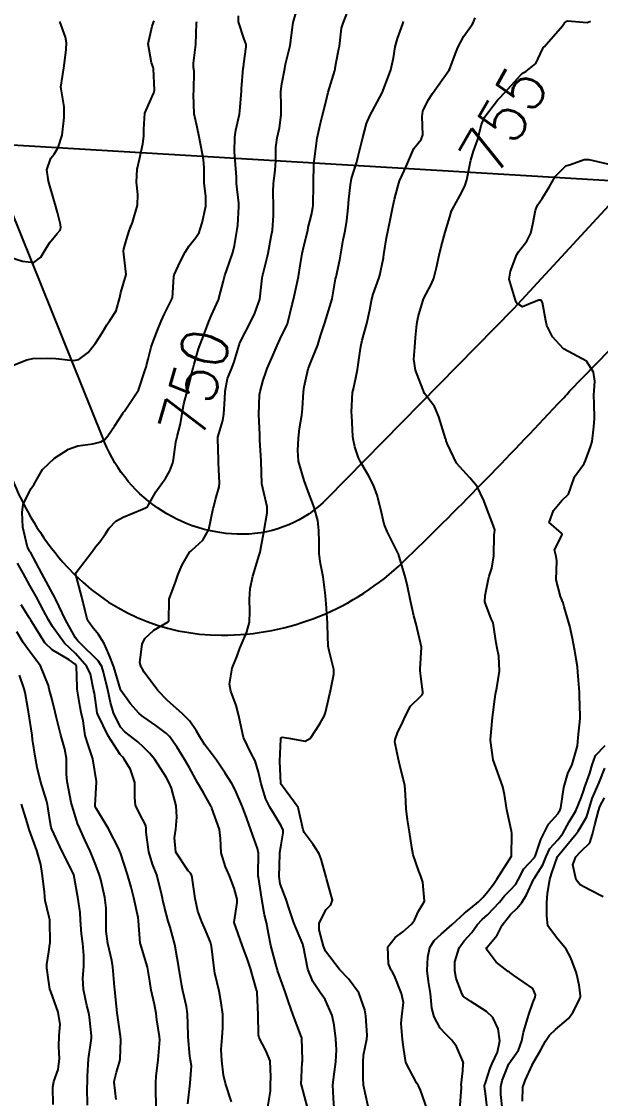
# Model space of a CAD drawing. Header units: metres. Extents: x 298520 to 308411, y 7433745 to 7450750.
# Drawn here: x 302910.7 to 302960.9, y 7441090.7 to 7441184 of the extents above; entities that cross this region are included whole.
import ezdxf
from ezdxf.enums import TextEntityAlignment as Align

# ---------------------------------------------------------------- set-up
doc = ezdxf.new("R2010")
doc.units = ezdxf.units.M
doc.header["$LTSCALE"] = 10
doc.linetypes.add('CONTINUO', pattern=[0])
for name, color, linetype in [('Cotas', 45, 'Continuous'), ('Curvas de Nivel 1m', 11, 'Continuous'), ('Curvas de Nivel 5m', 15, 'Continuous'), ('TEXTO', 45, 'Continuous'), ('Vias Primárias', 230, 'Continuous')]:
    doc.layers.add(name, color=color, linetype=linetype)
doc.styles.add('Style-STANDARD', font='STANDARD.shx')

msp = doc.modelspace()

# ---------------------------------------------------------------- linework, layer by layer
at = {"layer": 'Curvas de Nivel 1m', "flags": 128}
for points, elevation in [([(302935.535, 7441089.914), (302934.993, 7441091.879), (302934.987, 7441091.92), (302935.074, 7441093.826), (302935.083, 7441093.919), (302935.088, 7441094.022), (302935.036, 7441095.92), (302935.029, 7441095.946), (302935.004, 7441096.008), (302934.29, 7441097.927), (302933.879, 7441099.092), (302933.585, 7441099.935), (302933.067, 7441101.39), (302932.931, 7441101.802), (302932.894, 7441101.943), (302932.809, 7441102.212), (302932.338, 7441103.951), (302932.153, 7441104.994), (302931.957, 7441105.957), (302931.792, 7441106.623), (302931.553, 7441107.964), (302931.261, 7441109.88), (302931.247, 7441109.969), (302931.247, 7441110.042), (302931.265, 7441111.969), (302931.199, 7441112.361), (302930.601, 7441113.976), (302930.258, 7441114.954), (302929.88, 7441115.984), (302929.257, 7441117.437), (302928.966, 7441117.993), (302928.395, 7441118.88), (302927.629, 7441120.007), (302927.297, 7441120.467), (302926.633, 7441121.347), (302926.177, 7441122.027), (302925.87, 7441122.583), (302925.326, 7441123.384), (302924.674, 7441124.047), (302923.35, 7441125.226), (302922.556, 7441126.068), (302921.379, 7441127.655), (302921.209, 7441127.91), (302921.115, 7441128.084), (302921.003, 7441128.471), (302921.182, 7441130.083), (302921.418, 7441130.557), (302922.205, 7441131.292), (302923.432, 7441132), (302923.47, 7441132.022), (302923.497, 7441132.059), (302923.531, 7441133.98), (302923.552, 7441134.059), (302924.075, 7441135.453), (302924.287, 7441136.052), (302924.641, 7441136.899), (302925.307, 7441138.042), (302925.404, 7441138.142), (302925.506, 7441138.217), (302926.458, 7441139.087), (302926.959, 7441140.019), (302927.354, 7441141.816), (302927.393, 7441142.012), (302927.559, 7441142.594), (302927.871, 7441143.706), (302927.902, 7441144.007), (302927.819, 7441145.788), (302927.807, 7441146.008), (302927.743, 7441147.888), (302927.762, 7441148.009), (302928.194, 7441149.455), (302928.281, 7441150.004), (302928.348, 7441151.322), (302928.385, 7441152.003), (302928.594, 7441153.091), (302928.963, 7441153.997), (302929.177, 7441154.519), (302929.6, 7441155.991), (302929.632, 7441156.083), (302929.726, 7441156.307), (302930.572, 7441157.978), (302930.972, 7441158.754), (302931.39, 7441159.966), (302931.597, 7441161.769), (302931.623, 7441161.963), (302931.8, 7441162.657), (302932.069, 7441163.698), (302932.121, 7441163.957), (302932.384, 7441165.405), (302932.476, 7441165.954), (302932.582, 7441167.226), (302932.584, 7441167.953), (302932.542, 7441169.288), (302932.569, 7441169.953), (302932.712, 7441171.14), (302932.764, 7441171.951), (302932.781, 7441173.095), (302932.892, 7441173.95), (302933.086, 7441174.809), (302933.244, 7441175.947), (302933.231, 7441176.686), (302933.218, 7441177.948), (302933.311, 7441178.626), (302933.548, 7441179.945), (302933.619, 7441180.334), (302934.033, 7441181.94), (302934.255, 7441183.734), (302934.288, 7441183.938), (302934.679, 7441185.329)], 751), ([(302937.834, 7441089.886), (302937.78, 7441090.726), (302937.725, 7441091.888), (302937.852, 7441093.004), (302937.978, 7441093.885), (302938.025, 7441094.916), (302937.965, 7441095.88), (302937.83, 7441097.067), (302937.656, 7441097.884), (302937.044, 7441099.266), (302936.619, 7441099.897), (302935.986, 7441100.83), (302935.559, 7441101.913), (302935.178, 7441103.842), (302935.157, 7441103.919), (302935.143, 7441103.959), (302935.104, 7441104.066), (302934.344, 7441105.928), (302933.922, 7441107.145), (302933.681, 7441107.935), (302933.163, 7441109.292), (302933.059, 7441109.942), (302933.118, 7441111.866), (302933.116, 7441111.941), (302933.113, 7441112.022), (302933.201, 7441112.501), (302933.425, 7441113.733), (302933.399, 7441113.938), (302933.227, 7441114.321), (302932.622, 7441115.335), (302932.265, 7441115.955), (302931.925, 7441116.636), (302931.493, 7441117.967), (302931.278, 7441118.987), (302930.986, 7441119.973), (302930.625, 7441120.651), (302929.988, 7441121.983), (302929.592, 7441123.726), (302929.556, 7441123.988), (302929.344, 7441124.742), (302928.884, 7441125.995), (302928.765, 7441126.6), (302928.986, 7441127.994), (302929.103, 7441128.277), (302929.398, 7441128.968), (302929.668, 7441129.728), (302929.772, 7441129.986), (302930.274, 7441131.132), (302930.499, 7441131.979), (302930.521, 7441132.9), (302930.491, 7441133.98), (302930.566, 7441134.88), (302930.787, 7441135.97), (302931.326, 7441137.788), (302931.387, 7441137.962), (302931.412, 7441138.053), (302931.512, 7441138.534), (302931.727, 7441139.761), (302931.764, 7441139.958), (302932.04, 7441141.463), (302932.027, 7441141.955), (302931.573, 7441143.96), (302931.5, 7441145.962), (302931.395, 7441147.738), (302931.391, 7441147.963), (302931.385, 7441148.206), (302931.293, 7441149.965), (302931.368, 7441151.662), (302931.417, 7441151.964), (302931.683, 7441152.932), (302931.941, 7441153.707), (302932.04, 7441153.957), (302932.535, 7441155.128), (302932.884, 7441155.948), (302933.157, 7441156.517), (302933.741, 7441157.724), (302933.808, 7441157.873), (302933.83, 7441157.939), (302934.201, 7441159.501), (302934.311, 7441159.935), (302934.583, 7441161.13), (302934.739, 7441161.931), (302934.885, 7441162.847), (302935.062, 7441163.928), (302935.206, 7441164.543), (302935.538, 7441165.923), (302935.593, 7441166.175), (302935.857, 7441167.282), (302935.999, 7441167.918), (302936.015, 7441168.068), (302936.036, 7441169.918), (302936.075, 7441171.753), (302936.088, 7441171.917), (302936.119, 7441172.121), (302936.37, 7441173.913), (302936.645, 7441175.217), (302936.823, 7441175.907), (302937.101, 7441177.03), (302937.325, 7441177.9), (302937.879, 7441179.769), (302937.907, 7441179.891), (302937.923, 7441179.973), (302938.011, 7441180.46), (302938.249, 7441181.668), (302938.283, 7441181.887), (302938.479, 7441183.456), (302938.613, 7441183.884), (302939.022, 7441184.927)], 752), ([(302909.806, 7441163.564), (302910.832, 7441163.243), (302911.802, 7441163.143), (302912.404, 7441163.597), (302912.761, 7441164.191), (302913.163, 7441164.847), (302913.835, 7441165.649), (302914.072, 7441165.944), (302914.134, 7441166.176), (302914.109, 7441166.44), (302913.856, 7441167.484), (302913.663, 7441168.182), (302913.575, 7441168.475), (302913.068, 7441170.188), (302912.936, 7441171.156), (302913.273, 7441172.186), (302913.567, 7441172.533), (302913.922, 7441173.094), (302914.258, 7441174.175), (302914.43, 7441175.699), (302914.438, 7441176.173), (302914.418, 7441176.624), (302914.158, 7441178.177), (302914.151, 7441178.343), (302914.419, 7441180.174), (302914.607, 7441181.588), (302914.627, 7441182.171), (302914.544, 7441182.679), (302914.051, 7441184.021)], 747), ([(302909.952, 7441154.226), (302911.189, 7441154.719), (302911.702, 7441154.818), (302913.027, 7441154.863), (302913.703, 7441154.82), (302915.23, 7441154.635), (302915.701, 7441154.726), (302916.507, 7441155.352), (302917.149, 7441156.139), (302917.732, 7441157.036), (302918.129, 7441157.736), (302918.403, 7441158.123), (302918.933, 7441158.941), (302919.254, 7441160.115), (302919.342, 7441160.55), (302919.793, 7441162.11), (302919.581, 7441164.112), (302919.595, 7441164.334), (302919.828, 7441165.147), (302920.061, 7441165.885), (302920.145, 7441166.105), (302920.345, 7441166.6), (302920.785, 7441168.096), (302920.814, 7441169.037), (302920.705, 7441170.098), (302920.755, 7441171.242), (302920.967, 7441172.094), (302921.255, 7441173.419), (302921.342, 7441174.089), (302921.341, 7441174.69), (302921.436, 7441176.088), (302921.975, 7441177.318), (302922.217, 7441177.841), (302922.255, 7441178.077), (302922.166, 7441179.914), (302922.136, 7441180.079), (302922.008, 7441180.447), (302921.723, 7441182.085), (302922.048, 7441183.621), (302922.182, 7441183.949), (302922.22, 7441184.078)], 748), ([(302928.937, 7441090.399), (302928.413, 7441091.995), (302928.247, 7441092.714), (302928.094, 7441093.999), (302928.048, 7441094.944), (302928.114, 7441095.999), (302928.191, 7441096.819), (302928.17, 7441097.999), (302928.048, 7441098.99), (302927.876, 7441100.002), (302927.503, 7441101.571), (302927.419, 7441102.007), (302927.213, 7441103.897), (302927.185, 7441104.009), (302927.105, 7441104.235), (302926.595, 7441105.495), (302926.365, 7441106.021), (302926.029, 7441106.924), (302925.786, 7441108.03), (302925.557, 7441109.644), (302925.486, 7441110.035), (302925.376, 7441110.238), (302925.177, 7441110.438), (302924.114, 7441112.051), (302923.984, 7441113.28), (302924.12, 7441114.051), (302924.194, 7441115.09), (302924.13, 7441116.051), (302923.727, 7441117.586), (302923.526, 7441118.057), (302923.27, 7441118.538), (302922.29, 7441120.075), (302921.834, 7441120.618), (302921.304, 7441121.147), (302920.822, 7441121.601), (302920.194, 7441122.097), (302919.679, 7441122.467), (302919.324, 7441122.871), (302918.708, 7441124.116), (302918.456, 7441125.015), (302918.212, 7441126.122), (302917.852, 7441127.651), (302917.698, 7441128.127), (302917.39, 7441128.623), (302915.811, 7441130.154), (302915.608, 7441130.35), (302915.417, 7441130.604), (302914.535, 7441132.169), (302913.699, 7441133.929), (302913.589, 7441134.179), (302913.457, 7441134.429), (302912.483, 7441136.19), (302911.501, 7441138.028), (302911.44, 7441138.138), (302911.401, 7441138.202), (302911.248, 7441138.463), (302910.841, 7441140.21), (302910.801, 7441141.467), (302910.867, 7441142.21), (302911.566, 7441143.554), (302911.832, 7441143.936), (302911.977, 7441144.196), (302912.567, 7441145.211), (302913.603, 7441146.18), (302914.82, 7441146.959), (302915.614, 7441147.251), (302916.909, 7441147.434), (302917.618, 7441147.593), (302917.946, 7441147.801), (302918.213, 7441148.124), (302918.789, 7441148.965), (302919.531, 7441150.111), (302919.582, 7441150.183), (302919.655, 7441150.272), (302920.881, 7441152.092), (302921.453, 7441153.846), (302921.528, 7441154.082), (302921.568, 7441154.209), (302921.703, 7441154.754), (302921.98, 7441155.816), (302922.058, 7441156.077), (302922.522, 7441157.286), (302922.849, 7441158.069), (302923.117, 7441158.702), (302923.771, 7441159.963), (302923.804, 7441160.028), (302923.812, 7441160.06), (302923.925, 7441161.925), (302923.957, 7441162.058), (302924.538, 7441163.321), (302924.913, 7441164.049), (302925.269, 7441164.598), (302925.832, 7441165.299), (302926.12, 7441165.754), (302926.229, 7441166.034), (302926.406, 7441166.589), (302926.715, 7441168.027), (302926.697, 7441168.853), (302926.58, 7441170.03), (302926.555, 7441171.379), (302926.507, 7441172.031), (302926.423, 7441172.538), (302926.138, 7441174.028), (302925.945, 7441174.854), (302925.705, 7441176.034), (302925.648, 7441177.703), (302925.658, 7441178.035), (302925.687, 7441179.722), (302925.656, 7441180.035), (302925.637, 7441180.407), (302925.846, 7441182.033), (302925.91, 7441183.89), (302925.93, 7441184.032)], 749), ([(302940.77, 7441090.016), (302940.382, 7441091.856), (302940.34, 7441092.478), (302940.333, 7441093.856), (302940.381, 7441094.464), (302940.669, 7441095.853), (302940.694, 7441096.166), (302940.567, 7441097.855), (302940.504, 7441098.382), (302939.982, 7441099.861), (302939.065, 7441101.064), (302938.289, 7441101.878), (302937.097, 7441103.468), (302936.912, 7441103.893), (302936.52, 7441105.302), (302936.523, 7441105.899), (302937.135, 7441107.081), (302937.533, 7441107.492), (302937.702, 7441107.884), (302937.171, 7441109.775), (302937.133, 7441109.891), (302936.72, 7441111.429), (302936.531, 7441111.9), (302936.014, 7441112.721), (302935.22, 7441113.758), (302935.163, 7441113.921), (302935.154, 7441113.991), (302934.724, 7441115.925), (302933.262, 7441117.88), (302933.237, 7441117.915), (302933.228, 7441117.941), (302933.22, 7441117.984), (302933.13, 7441119.942), (302933.206, 7441121.836), (302933.225, 7441121.941), (302933.314, 7441122.02), (302933.911, 7441121.934), (302935.31, 7441121.659), (302935.789, 7441121.913), (302936.584, 7441123.16), (302936.985, 7441123.895), (302937.083, 7441124.147), (302937.354, 7441125.275), (302937.457, 7441125.794), (302937.475, 7441125.889), (302937.799, 7441127.466), (302937.812, 7441127.886), (302937.407, 7441129.492), (302937.326, 7441129.891), (302937.251, 7441131.713), (302937.245, 7441131.893), (302937.143, 7441133.588), (302937.112, 7441133.895), (302937.082, 7441134.272), (302936.872, 7441135.899), (302936.644, 7441137.053), (302936.533, 7441137.905), (302936.523, 7441138.9), (302936.514, 7441139.905), (302936.411, 7441140.777), (302936.099, 7441141.912), (302935.946, 7441142.303), (302935.567, 7441143.307), (302935.363, 7441143.922), (302935.24, 7441144.262), (302934.73, 7441145.929), (302934.687, 7441146.855), (302934.753, 7441147.929), (302934.815, 7441148.749), (302935.019, 7441149.926), (302935.087, 7441150.497), (302935.165, 7441151.925), (302935.232, 7441152.37), (302935.593, 7441153.921), (302935.617, 7441153.998), (302935.697, 7441154.225), (302936.197, 7441155.431), (302936.379, 7441155.91), (302936.69, 7441156.863), (302937.013, 7441157.901), (302937.568, 7441159.7), (302937.625, 7441159.892), (302937.653, 7441160.003), (302937.775, 7441160.681), (302937.963, 7441161.716), (302937.998, 7441161.888), (302938.312, 7441163.381), (302938.4, 7441163.884), (302938.614, 7441165.1), (302938.776, 7441165.881), (302938.939, 7441166.792), (302939.058, 7441167.878), (302939.112, 7441168.636), (302939.239, 7441169.876), (302939.347, 7441170.419), (302939.788, 7441171.871), (302939.816, 7441171.969), (302939.918, 7441172.357), (302940.295, 7441173.865), (302940.639, 7441175.174), (302940.923, 7441175.856), (302941.983, 7441177.84), (302942.548, 7441179.283), (302942.744, 7441179.833), (302942.965, 7441180.884), (302943.119, 7441181.829), (302943.314, 7441182.553), (302943.784, 7441183.823), (302943.846, 7441184.032)], 753), ([(302945.885, 7441089.79), (302945.311, 7441091.434), (302945.13, 7441091.798), (302944.957, 7441092.071), (302944.045, 7441093.809), (302943.86, 7441094.945), (302943.768, 7441095.812), (302943.64, 7441097.19), (302943.703, 7441097.813), (302943.834, 7441099.019), (302943.678, 7441099.814), (302943.068, 7441101.328), (302942.89, 7441101.642), (302942.784, 7441101.824), (302942.553, 7441102.356), (302942.471, 7441103.829), (302943.111, 7441104.647), (302943.782, 7441105.148), (302944.549, 7441105.806), (302944.788, 7441106.141), (302945.134, 7441106.941), (302945.473, 7441107.463), (302945.663, 7441107.795), (302945.51, 7441109.455), (302945.413, 7441109.796), (302945.353, 7441109.976), (302945.179, 7441110.412), (302944.681, 7441111.805), (302944.569, 7441112.437), (302944.363, 7441113.809), (302944.177, 7441114.862), (302944.065, 7441115.812), (302944.024, 7441117.043), (302943.949, 7441117.813), (302943.534, 7441119.572), (302943.479, 7441119.818), (302943.301, 7441120.633), (302943.105, 7441121.617), (302943.126, 7441121.823), (302943.318, 7441122.375), (302943.792, 7441123.352), (302943.983, 7441123.813), (302944.451, 7441124.704), (302945.359, 7441125.565), (302945.468, 7441125.692), (302945.507, 7441125.798), (302945.506, 7441125.94), (302945.375, 7441127.036), (302945.29, 7441127.801), (302945.287, 7441127.899), (302945.413, 7441129.8), (302944.934, 7441131.805), (302944.737, 7441132.51), (302944.438, 7441133.81), (302944.201, 7441135.083), (302944.016, 7441135.815), (302943.5, 7441137.571), (302943.446, 7441137.765), (302943.426, 7441137.821), (302943.348, 7441137.98), (302942.421, 7441139.837), (302942.167, 7441140.469), (302941.838, 7441141.846), (302941.789, 7441142.08), (302941.564, 7441142.972), (302941.229, 7441143.853), (302940.826, 7441144.616), (302940.105, 7441145.865), (302939.943, 7441146.202), (302939.616, 7441147.181), (302939.468, 7441147.872), (302939.449, 7441148.049), (302939.357, 7441149.873), (302939.35, 7441150.179), (302939.436, 7441151.872), (302939.472, 7441152.075), (302939.684, 7441153), (302939.849, 7441153.868), (302940.096, 7441155.485), (302940.15, 7441155.864), (302940.268, 7441156.402), (302940.669, 7441157.856), (302940.938, 7441159.036), (302941.084, 7441159.85), (302941.221, 7441160.398), (302941.731, 7441161.841), (302941.795, 7441162.046), (302942.106, 7441163.541), (302942.153, 7441163.837), (302942.38, 7441165.29), (302942.485, 7441165.834), (302942.726, 7441166.959), (302942.902, 7441167.83), (302943.065, 7441168.634), (302943.371, 7441169.825), (302943.508, 7441170.204), (302943.902, 7441171.076), (302944.136, 7441171.592), (302944.221, 7441171.817), (302944.728, 7441173.008), (302945.372, 7441173.806), (302945.529, 7441174.214), (302945.474, 7441175.805), (302945.531, 7441176.241), (302945.977, 7441177.202), (302946.346, 7441177.795), (302947.193, 7441178.98), (302947.763, 7441179.774), (302947.849, 7441179.929), (302948.011, 7441180.338), (302948.398, 7441181.396), (302948.546, 7441181.765), (302949.062, 7441182.741), (302949.794, 7441183.753), (302949.892, 7441183.915), (302950.062, 7441184.327)], 754), ([(302951.097, 7441089.89), (302950.947, 7441091.124), (302950.865, 7441091.731), (302950.871, 7441091.814), (302950.958, 7441092.054), (302951.358, 7441093.344), (302951.521, 7441093.722), (302951.994, 7441094.716), (302952.183, 7441095.712), (302952.043, 7441096.744), (302951.584, 7441097.722), (302951.031, 7441098.236), (302949.686, 7441099.101), (302949.05, 7441099.546), (302948.917, 7441099.752), (302948.414, 7441101.107), (302948.29, 7441101.762), (302948.302, 7441102.544), (302948.661, 7441103.757), (302949.109, 7441104.36), (302949.76, 7441105.097), (302950.219, 7441105.739), (302950.656, 7441106.206), (302951.132, 7441106.611), (302952.177, 7441107.714), (302952.608, 7441108.251), (302953.16, 7441108.824), (302953.581, 7441109.282), (302953.797, 7441109.694), (302954.276, 7441110.595), (302955.192, 7441111.57), (302955.241, 7441111.631), (302955.257, 7441111.679), (302955.752, 7441113.13), (302956.008, 7441113.672), (302956.424, 7441114.469), (302957.239, 7441115.403), (302957.34, 7441115.559), (302957.39, 7441115.658), (302957.47, 7441115.882), (302957.733, 7441117.653), (302958.073, 7441118.856), (302958.458, 7441119.643), (302958.927, 7441121.253), (302958.951, 7441121.634), (302958.973, 7441121.976), (302959.145, 7441123.632), (302959.15, 7441123.817), (302959.106, 7441125.633), (302959.089, 7441125.909), (302958.96, 7441127.634), (302958.911, 7441128.114), (302958.679, 7441129.637), (302958.498, 7441130.564), (302958.248, 7441131.642), (302957.781, 7441133.315), (302957.674, 7441133.648), (302957.461, 7441134.204), (302957.089, 7441135.656), (302957.121, 7441137.278), (302957.07, 7441137.656), (302956.924, 7441138.247), (302957.529, 7441139.421), (302957.587, 7441139.594), (302957.58, 7441139.65), (302957.533, 7441139.7), (302956.479, 7441140.603), (302956.837, 7441141.661), (302957.562, 7441142.531), (302958.147, 7441143.064), (302958.334, 7441143.642), (302958.661, 7441144.565), (302959.437, 7441145.632), (302959.506, 7441145.729), (302959.606, 7441145.986), (302960.064, 7441147.18), (302960.182, 7441147.624), (302960.349, 7441148.91), (302960.411, 7441149.622), (302960.359, 7441150.926), (302960.354, 7441151.623), (302960.439, 7441152.869), (302960.312, 7441153.624), (302959.707, 7441154.599), (302957.723, 7441155.65), (302956.759, 7441156.69), (302956.26, 7441157.672), (302956.166, 7441158.093), (302955.903, 7441159.678), (302955.766, 7441159.872), (302955.562, 7441159.886), (302955.05, 7441159.687), (302954.146, 7441159.309), (302953.761, 7441159.547), (302953.677, 7441159.616), (302953.619, 7441159.702), (302953.519, 7441159.95), (302952.988, 7441161.708), (302953.122, 7441162.385), (302953.604, 7441163.702), (302953.669, 7441163.847), (302953.818, 7441164.057), (302954.539, 7441164.986), (302954.876, 7441165.69), (302955.065, 7441166.474), (302955.286, 7441167.686), (302955.451, 7441168.101), (302955.873, 7441168.672), (302956.47, 7441169.671), (302956.979, 7441170.582), (302957.911, 7441171.504), (302958.007, 7441171.553), (302958.306, 7441171.646), (302959.496, 7441172.055), (302959.917, 7441172.079), (302961.913, 7441171.61)], 756), ([(302925.145, 7441090.247), (302925.353, 7441092.034), (302925.468, 7441093.54), (302925.392, 7441094.034), (302925.328, 7441094.377), (302925.181, 7441096.037), (302925.175, 7441096.208), (302925.124, 7441098.038), (302925.032, 7441098.672), (302924.731, 7441100.043), (302924.643, 7441100.458), (302924.357, 7441102.047), (302924.237, 7441102.897), (302924.033, 7441104.051), (302923.614, 7441105.559), (302923.459, 7441106.057), (302923.135, 7441107.269), (302922.98, 7441107.901), (302922.945, 7441108.063), (302922.898, 7441108.312), (302922.475, 7441110.07), (302922.101, 7441110.995), (302921.771, 7441112.081), (302921.549, 7441113.754), (302921.542, 7441114.085), (302921.503, 7441114.363), (302921.231, 7441114.893), (302920.605, 7441116.096), (302920.545, 7441116.802), (302920.551, 7441118.097), (302920.171, 7441119.21), (302919.644, 7441120.106), (302919.484, 7441120.296), (302919.297, 7441120.503), (302918.231, 7441122.121), (302917.341, 7441123.981), (302917.303, 7441124.131), (302917.05, 7441125.825), (302916.988, 7441126.136), (302916.7, 7441127.464), (302916.409, 7441128.145), (302915.4, 7441129.266), (302914.456, 7441130.17), (302913.427, 7441131.589), (302913.085, 7441132.183), (302912.646, 7441132.982), (302911.996, 7441134.195), (302911.467, 7441135.164), (302910.883, 7441136.209), (302910.376, 7441137.101)], 748), ([(302922.405, 7441090.068), (302922.371, 7441091.492), (302922.37, 7441092.069), (302922.398, 7441092.632), (302922.568, 7441094.066), (302922.72, 7441095.784), (302922.705, 7441096.064), (302922.477, 7441097.528), (302922.401, 7441098.069), (302922.262, 7441098.844), (302921.972, 7441100.076), (302921.851, 7441100.868), (302921.661, 7441102.081), (302921.1, 7441103.91), (302921.034, 7441104.091), (302921.019, 7441104.175), (302920.885, 7441106.092), (302920.843, 7441106.376), (302920.462, 7441108.097), (302920.233, 7441109.023), (302919.934, 7441110.102), (302919.316, 7441111.984), (302919.269, 7441112.109), (302919.196, 7441112.283), (302918.247, 7441114.12), (302917.24, 7441115.8), (302917.125, 7441116.015), (302917.107, 7441116.132), (302917.236, 7441118.104), (302917.24, 7441118.13), (302917.234, 7441118.16), (302916.921, 7441120.136), (302916.506, 7441121.343), (302916.246, 7441122.146), (302916.064, 7441123.416), (302915.909, 7441124.152), (302915.812, 7441124.618), (302915.568, 7441126.157), (302915.552, 7441126.344), (302915.497, 7441128.158), (302915.386, 7441128.337), (302914.852, 7441128.704), (302913.404, 7441129.57), (302912.767, 7441130.186), (302911.631, 7441131.998), (302911.514, 7441132.199), (302911.434, 7441132.334), (302910.708, 7441133.474)], 747), ([(302918.938, 7441090.606), (302918.774, 7441092.112), (302918.78, 7441092.287), (302918.966, 7441092.976), (302919.24, 7441093.846), (302919.279, 7441094.107), (302919.332, 7441095.775), (302919.317, 7441096.107), (302919.023, 7441098.11), (302918.819, 7441100.112), (302918.804, 7441100.364), (302918.653, 7441102.114), (302918.549, 7441102.647), (302918.206, 7441104.119), (302918.062, 7441105.172), (302918.061, 7441106.121), (302918.067, 7441107.187), (302917.95, 7441108.122), (302917.612, 7441109.68), (302917.476, 7441110.127), (302917.181, 7441110.919), (302916.835, 7441111.781), (302916.679, 7441112.138), (302916.23, 7441113.122), (302915.752, 7441114.152), (302915.599, 7441114.527), (302915.238, 7441115.689), (302915.096, 7441116.161), (302915.047, 7441116.36), (302914.703, 7441118.166), (302914.629, 7441118.81), (302914.625, 7441120.167), (302914.503, 7441120.966), (302914.14, 7441122.172), (302913.724, 7441123.789), (302913.645, 7441124.177), (302913.355, 7441125.37), (302913.136, 7441126.182), (302913.062, 7441126.487), (302912.391, 7441128.19), (302911.402, 7441129.496), (302910.888, 7441130.208), (302910.343, 7441131.137)], 746), ([(302952.436, 7441089.707), (302952.276, 7441091.04), (302952.271, 7441091.71), (302952.397, 7441092.273), (302952.969, 7441093.7), (302952.983, 7441093.719), (302953.802, 7441094.884), (302954.098, 7441095.689), (302954.256, 7441096.442), (302954.628, 7441097.684), (302954.718, 7441097.993), (302955.043, 7441098.992), (302955.247, 7441099.481), (302955.278, 7441099.678), (302955.059, 7441100.241), (302953.365, 7441101.402), (302953.072, 7441101.613), (302953.018, 7441101.646), (302952.917, 7441101.702), (302951.888, 7441102.524), (302951.091, 7441103.552), (302951.038, 7441103.731), (302951.05, 7441103.774), (302951.094, 7441103.824), (302951.97, 7441104.857), (302952.399, 7441105.711), (302953.132, 7441106.647), (302953.674, 7441107.158), (302954.096, 7441107.69), (302954.502, 7441108.337), (302955.119, 7441109.681), (302955.139, 7441109.715), (302955.174, 7441109.764), (302955.918, 7441110.941), (302956.204, 7441111.67), (302956.517, 7441112.35), (302957.207, 7441113.102), (302957.646, 7441113.653), (302958.211, 7441114.662), (302958.769, 7441115.637), (302959.254, 7441116.747), (302959.461, 7441117.428), (302959.527, 7441117.627), (302960.001, 7441118.904), (302960.202, 7441119.621), (302960.497, 7441120.422), (302961.31, 7441121.297)], 757), ([(302954.17, 7441090.458), (302954.198, 7441091.688), (302954.387, 7441092.26), (302954.982, 7441093.595), (302955.009, 7441093.653), (302955.025, 7441093.68), (302955.761, 7441094.906), (302956.149, 7441095.669), (302956.485, 7441096.188), (302957.013, 7441096.685), (302958.138, 7441097.643), (302958.525, 7441098.143), (302959.046, 7441099.178), (302959.177, 7441099.503), (302959.183, 7441099.629), (302959.062, 7441100.518), (302958.875, 7441101.437), (302958.814, 7441101.634), (302958.333, 7441102.889), (302957.94, 7441103.647), (302957.108, 7441104.662), (302956.366, 7441105.668), (302956.277, 7441106.523), (302956.276, 7441107.669), (302956.339, 7441108.484), (302956.514, 7441109.667), (302956.66, 7441110.183), (302957.182, 7441111.66), (302958.813, 7441113.636), (302958.978, 7441113.872), (302959.222, 7441114.242), (302959.73, 7441115.131), (302959.887, 7441115.624), (302960.192, 7441116.682), (302960.593, 7441117.617), (302960.797, 7441118.088), (302961.289, 7441119.318)], 758), ([(302961.152, 7441108.184), (302960.029, 7441108.752), (302959.167, 7441109.223), (302958.814, 7441109.635), (302958.508, 7441110.962), (302958.781, 7441111.636), (302959.197, 7441112.087), (302959.984, 7441112.843), (302960.232, 7441113.62), (302960.438, 7441114.404), (302960.74, 7441115.615), (302960.858, 7441116.003), (302961.254, 7441116.742)], 759), ([(302913.483, 7441090.174), (302913.446, 7441091.677), (302913.536, 7441092.174), (302913.92, 7441093.219), (302914.033, 7441094.17), (302913.973, 7441095.19), (302914.011, 7441096.17), (302914.076, 7441097.105), (302913.904, 7441098.171), (302913.267, 7441099.961), (302913.196, 7441100.179), (302913.061, 7441100.981), (302912.917, 7441102.028), (302912.922, 7441102.182), (302912.941, 7441102.316), (302913.092, 7441103.421), (302913.198, 7441104.082), (302913.208, 7441104.179), (302913.194, 7441106.108), (302913.185, 7441106.179), (302913.125, 7441106.42), (302912.799, 7441107.844), (302912.764, 7441108.184), (302912.731, 7441108.602), (302912.53, 7441110.186), (302912.397, 7441110.972), (302912.06, 7441112.191), (302911.412, 7441114.006), (302911.346, 7441114.199), (302911.227, 7441114.627), (302910.853, 7441115.82), (302910.719, 7441116.208)], 744)]:
    msp.add_lwpolyline(points, dxfattribs=dict(at, elevation=elevation))
at = {"layer": 'Curvas de Nivel 5m', "flags": 128}
for points, elevation in [([(302932.083, 7441089.953), (302932.328, 7441091.331), (302932.328, 7441091.949), (302932.353, 7441092.559), (302932.278, 7441093.951), (302931.901, 7441094.865), (302931.326, 7441095.965), (302931.266, 7441096.227), (302931.251, 7441097.967), (302931.173, 7441099.846), (302931.146, 7441099.969), (302931.129, 7441100.044), (302931.056, 7441100.324), (302930.59, 7441101.975), (302930.327, 7441102.735), (302929.859, 7441103.982), (302929.166, 7441105.946), (302929.162, 7441105.99), (302929.437, 7441107.69), (302929.413, 7441107.987), (302929.157, 7441108.913), (302928.749, 7441109.994), (302928.41, 7441110.769), (302928.042, 7441112.002), (302927.99, 7441113.224), (302927.883, 7441114.003), (302927.241, 7441115.845), (302927.192, 7441115.96), (302927.168, 7441116.011), (302926.476, 7441117.242), (302926.024, 7441118.029), (302925.283, 7441119.36), (302924.897, 7441120.044), (302924.186, 7441121.169), (302923.559, 7441122.058), (302923.315, 7441122.316), (302922.367, 7441123.025), (302921.33, 7441123.757), (302921.144, 7441123.896), (302920.911, 7441124.086), (302920.167, 7441124.913), (302919.362, 7441126.023), (302919.331, 7441126.11), (302919.321, 7441126.153), (302918.741, 7441128.116), (302918.313, 7441129.207), (302917.898, 7441130.125), (302917.421, 7441130.898), (302916.855, 7441131.567), (302916.466, 7441132.145), (302916.239, 7441132.946), (302915.961, 7441134.152), (302915.48, 7441135.976), (302915.437, 7441136.16), (302915.44, 7441136.204), (302915.484, 7441136.285), (302916.888, 7441138.139), (302917.155, 7441138.489), (302917.515, 7441138.945), (302918.014, 7441139.637), (302918.333, 7441140.122), (302918.922, 7441140.733), (302919.542, 7441141.068), (302921.222, 7441141.757), (302921.551, 7441141.901), (302921.657, 7441141.974), (302921.723, 7441142.078), (302922.365, 7441143.272), (302922.962, 7441144.066), (302923.226, 7441144.416), (302923.588, 7441145.092), (302923.863, 7441145.794), (302923.911, 7441146.057), (302924.099, 7441147.574), (302924.225, 7441148.054), (302924.521, 7441149.17), (302924.652, 7441150.05), (302924.809, 7441150.901), (302925.11, 7441152.046), (302925.228, 7441152.494), (302925.613, 7441154.041), (302925.63, 7441154.104), (302925.697, 7441154.331), (302926.081, 7441155.671), (302926.21, 7441156.033), (302926.497, 7441156.795), (302926.961, 7441158.022), (302927.203, 7441158.567), (302927.77, 7441159.836), (302927.824, 7441159.957), (302927.845, 7441160.009), (302928.235, 7441161.559), (302928.353, 7441162.004), (302928.722, 7441163.083), (302929.047, 7441163.998), (302929.202, 7441164.616), (302929.425, 7441165.994), (302929.476, 7441166.365), (302929.584, 7441167.993), (302929.572, 7441168.287), (302929.383, 7441169.995), (302929.355, 7441170.531), (302929.258, 7441171.997), (302929.196, 7441172.722), (302929.23, 7441173.997), (302929.325, 7441174.614), (302929.624, 7441175.993), (302929.668, 7441176.291), (302929.788, 7441177.992), (302929.801, 7441178.176), (302929.955, 7441179.99), (302929.962, 7441180.032), (302930.008, 7441180.346), (302930.199, 7441181.818), (302930.203, 7441181.987), (302930.178, 7441182.131), (302930.038, 7441182.49), (302929.533, 7441183.995), (302929.546, 7441184.51)], 750), ([(302948.715, 7441089.753), (302948.868, 7441091.668), (302948.868, 7441091.751), (302948.855, 7441091.851), (302948.973, 7441093.085), (302949.029, 7441093.703), (302949.03, 7441093.75), (302948.985, 7441093.933), (302948.442, 7441095.203), (302948.046, 7441095.764), (302947.5, 7441096.265), (302947.013, 7441096.809), (302946.494, 7441097.785), (302946.3, 7441098.522), (302946.184, 7441099.789), (302946.008, 7441100.846), (302945.891, 7441101.792), (302945.945, 7441102.936), (302946.133, 7441103.79), (302946.51, 7441104.385), (302947.114, 7441104.934), (302948.058, 7441105.766), (302949.133, 7441106.753), (302949.679, 7441107.203), (302950.336, 7441107.738), (302950.74, 7441108.143), (302951.156, 7441108.624), (302951.63, 7441109.259), (302951.945, 7441109.718), (302953.193, 7441111.7), (302953.243, 7441113.669), (302953.242, 7441113.7), (302953.215, 7441113.865), (302952.787, 7441115.707), (302952.6, 7441117.053), (302952.454, 7441117.712), (302951.983, 7441119.019), (302951.719, 7441119.724), (302951.625, 7441120.054), (302951.391, 7441121.729), (302951.392, 7441121.807), (302951.547, 7441123.727), (302951.771, 7441125.31), (302951.831, 7441125.723), (302951.937, 7441126.289), (302952.167, 7441127.718), (302952.104, 7441129.018), (302951.976, 7441129.722), (302951.884, 7441130.189), (302951.655, 7441131.727), (302951.617, 7441131.909), (302951.438, 7441132.261), (302950.903, 7441133.735), (302950.913, 7441134.283), (302951.222, 7441135.733), (302951.27, 7441135.947), (302951.492, 7441136.646), (302951.665, 7441137.728), (302951.71, 7441139.547), (302951.738, 7441139.727), (302951.773, 7441139.964), (302951.542, 7441140.624), (302951.089, 7441141.735), (302950.792, 7441142.506), (302950.218, 7441143.744), (302949.584, 7441144.476), (302948.433, 7441145.762), (302947.62, 7441147.46), (302947.552, 7441147.701), (302947.531, 7441147.771), (302947.493, 7441147.904), (302946.913, 7441149.781), (302946.538, 7441150.664), (302945.673, 7441151.8), (302944.894, 7441153.808), (302944.752, 7441154.765), (302944.814, 7441155.809), (302944.886, 7441156.654), (302944.989, 7441157.808), (302945.116, 7441158.44), (302945.505, 7441159.803), (302945.578, 7441159.99), (302945.771, 7441160.365), (302946.276, 7441161.302), (302946.468, 7441161.79), (302946.709, 7441162.693), (302946.932, 7441163.783), (302947.1, 7441164.505), (302947.466, 7441165.776), (302947.856, 7441167.111), (302948.017, 7441167.612), (302948.091, 7441167.768), (302948.716, 7441168.92), (302949.15, 7441169.757), (302949.342, 7441170.304), (302949.612, 7441171.753), (302949.666, 7441172.002), (302949.923, 7441172.792), (302950.261, 7441173.745), (302950.606, 7441175.087), (302950.868, 7441175.736), (302951.978, 7441177.194), (302952.239, 7441177.459), (302952.489, 7441177.715), (302953.191, 7441178.508), (302954, 7441179.399), (302954.165, 7441179.535), (302954.459, 7441179.695), (302955.305, 7441180.396), (302955.915, 7441181.681), (302955.957, 7441181.757), (302956.035, 7441181.841), (302957.617, 7441183.657), (302957.808, 7441183.903), (302958.059, 7441184.072), (302959.752, 7441183.939), (302960.059, 7441184.055)], 755), ([(302916.458, 7441090.137), (302916.437, 7441091.627), (302916.442, 7441092.138), (302916.453, 7441092.645), (302916.536, 7441094.137), (302916.804, 7441095.936), (302916.812, 7441096.133), (302916.633, 7441097.75), (302916.565, 7441098.137), (302916.407, 7441098.765), (302916.106, 7441100.144), (302916.057, 7441101.14), (302916.126, 7441102.144), (302916.146, 7441103.085), (302916.044, 7441104.146), (302915.939, 7441104.975), (302915.847, 7441106.149), (302915.804, 7441106.824), (302915.63, 7441108.153), (302915.258, 7441110.073), (302915.237, 7441110.159), (302915.22, 7441110.206), (302915.174, 7441110.297), (302914.222, 7441112.17), (302913.361, 7441114.038), (302913.311, 7441114.179), (302913.228, 7441114.677), (302912.992, 7441116.183), (302912.9, 7441116.53), (302912.371, 7441118.189), (302912.078, 7441119.395), (302911.94, 7441120.194), (302911.699, 7441121.806), (302911.646, 7441122.197), (302911.343, 7441124.2), (302911.039, 7441125.884), (302910.962, 7441126.206), (302910.555, 7441127.392)], 745)]:
    msp.add_lwpolyline(points, dxfattribs=dict(at, elevation=elevation))
at = {"layer": 'TEXTO', "linetype": 'CONTINUO'}
msp.add_polyline3d([(302805.355, 7441179.569, 0), (303017.406, 7441166.935, 0)], dxfattribs=at)
at = {"layer": 'Vias Primárias', "elevation": 739.359}
msp.add_lwpolyline([(302882.271, 7441249.478), (302883.079, 7441248.119, -0.045625), (302885.928, 7441242.152, -0.049563), (302889.327, 7441229.122, -0.021718), (302890.765, 7441216.423, 0.000627), (302891.925, 7441200.004, 0.018776), (302893.083, 7441189.452, 0.057636), (302895.96, 7441178.723, 0.000768), (302899.71, 7441169.299, 0.004323), (302910.074, 7441144.007, 0.085211), (302914.689, 7441136.767, 0.211239), (302928.069, 7441130.842, 0.194865), (302943.832, 7441137.218, 0.013374), (302957.24, 7441150.915, 0.027172), (302958.244, 7441151.988), (302974.433, 7441168.61), (303001.804, 7441196.32)], format="xyb", dxfattribs=at)
at = {"layer": 'Vias Primárias'}
msp.add_lwpolyline([(302906.337, 7441208.222), (302926.912, 7441219.177), (302941.919, 7441226.617, -0.169244), (302947.941, 7441227.373, -0.218195), (302956.373, 7441221.095), (302967.811, 7441193.089, -0.090446), (302969.81, 7441183.584, -0.16284), (302966.78, 7441173.643), (302953.374, 7441159.127), (302937.225, 7441142.681, -0.19934), (302929.943, 7441139.593, -0.316249), (302917.741, 7441148.033), (302908.036, 7441172.075), (302902.575, 7441189.328, -0.111459), (302901.642, 7441200.339, -0.202596)], format="xyb", close=True, dxfattribs=at)

# ---------------------------------------------------------------- texts
at = {"layer": 'Cotas', "style": 'Style-STANDARD'}
for s, rotation, p in [('755', 60.08079, (302952.513, 7441175.509, 755)), ('750', 74.07884, (302925.751, 7441152.71, 750))]:
    msp.add_text(s, height=4, rotation=rotation, dxfattribs=at).set_placement(p, align=Align.MIDDLE_CENTER)

doc.saveas('drawing.dxf')
